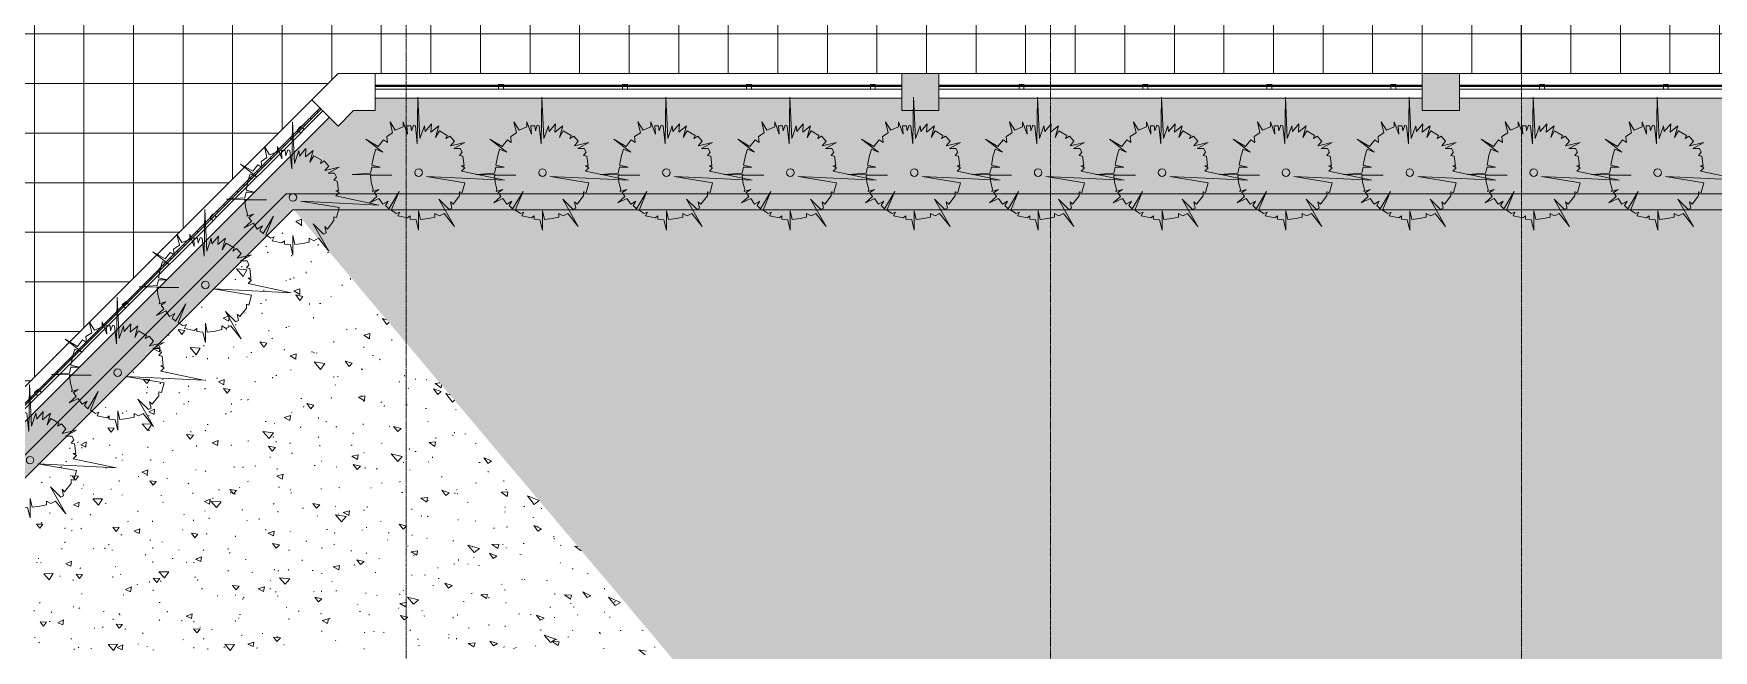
# Model space of a CAD drawing. Header units: millimetres. Extents: x 5357 to 259384, y -16348 to 109893.
# Drawn here: x 30646 to 44202, y 79761 to 84740 of the extents above; entities that cross this region are included whole.
import ezdxf

# ---------------------------------------------------------------- set-up
doc = ezdxf.new("R2010")
doc.units = ezdxf.units.MM
doc.linetypes.add('Double dash', pattern=[41.999998, 12, -6, 6, -6, 6, -6])
doc.linetypes.add('Grid Line', pattern=[22.225, 12.7, -3.175, 3.175, -3.175])
for name, color, linetype, lineweight in [('A-FLOR', 192, 'Continuous', 9), ('A-FLOR-HRAL', 11, 'Continuous', 9), ('A-FLOR-PATT', 8, 'Continuous', 9), ('A-WALL', 113, 'Continuous', 9), ('C-PROP-LINE', 91, 'Double dash', 18), ('G-IMPT', 8, 'Continuous', 9), ('L-PLNT-1', 7, 'Continuous', 9), ('S-COLS', 52, 'Continuous', 9), ('S-COLS-3', 53, 'Continuous', 9), ('S-COLS-5', 52, 'Continuous', 18), ('S-GRID-1', 1, 'Grid Line', 9)]:
    doc.layers.add(name, color=color, linetype=linetype, lineweight=lineweight)
pattern_1 = [(180, (609.6, 0), (-2e-15, -13), []), (270, (609.6, 0), (76, 5e-15), [])]

# ---------------------------------------------------------------- blocks, each defined once
blk = doc.blocks.new('FP_182-TKCS_MB CẢNH QUAN CÂY XANH')
at = {"layer": 'A-FLOR-PATT'}
for p, q in [((32809, 83241), (32762, 83223)), ((32809, 83241), (32809, 83193)), ((32656, 83132), (32650, 83127)), ((32809, 83193), (32762, 83223)), ((32810, 83191), (32802, 83192)), ((32526, 83024), (32520, 83019)), ((32540, 82974), (32532, 82974)), ((32942, 83039), (32942, 83030)), ((33016, 82997), (33015, 82996)), ((33026, 82972), (33018, 82972)), ((32367, 82833), (32283, 82842)), ((32336, 82780), (32283, 82842)), ((32329, 82859), (32324, 82854)), ((32367, 82833), (32336, 82780)), ((32728, 82952), (32728, 82944)), ((32888, 82901), (32882, 82896)), ((32279, 82755), (32271, 82754)), ((32687, 82748), (32681, 82743)), ((32717, 82762), (32717, 82753)), ((32751, 82769), (32743, 82769)), ((32845, 82816), (32846, 82807)), ((33137, 82712), (33136, 82704)), ((33203, 82765), (33204, 82756)), ((32004, 82581), (31998, 82577)), ((32485, 82561), (32477, 82561)), ((32504, 82672), (32503, 82664)), ((32521, 82594), (32522, 82586)), ((32795, 82680), (32747, 82663)), ((32793, 82635), (32747, 82663)), ((32819, 82617), (32762, 82631)), ((32795, 82586), (32762, 82631)), ((32795, 82680), (32793, 82635)), ((32819, 82617), (32795, 82586)), ((32872, 82561), (32873, 82552)), ((32963, 82562), (32954, 82562)), ((33051, 82619), (33045, 82615)), ((32007, 82531), (31999, 82531)), ((32223, 82463), (32176, 82443)), ((32220, 82419), (32176, 82443)), ((32223, 82463), (32220, 82419)), ((32353, 82487), (32347, 82483)), ((32490, 82487), (32489, 82479)), ((32904, 82452), (32904, 82444)), ((33423, 82472), (33417, 82468)), ((33495, 82429), (33462, 82439)), ((33497, 82392), (33462, 82439)), ((31741, 82306), (31733, 82305)), ((31866, 82344), (31812, 82351)), ((31843, 82311), (31812, 82351)), ((31866, 82344), (31843, 82311)), ((32199, 82365), (32200, 82357)), ((32206, 82349), (32199, 82349)), ((32221, 82383), (32215, 82378)), ((32278, 82395), (32277, 82387)), ((32544, 82347), (32545, 82339)), ((32690, 82367), (32682, 82367)), ((32709, 82379), (32703, 82375)), ((33175, 82352), (33167, 82353)), ((33245, 82361), (33246, 82353)), ((33360, 82319), (33310, 82307)), ((33357, 82276), (33310, 82307)), ((33360, 82319), (33357, 82276)), ((33512, 82409), (33497, 82392)), ((31665, 82214), (31619, 82192)), ((31662, 82171), (31619, 82192)), ((31665, 82214), (31662, 82171)), ((31990, 82200), (31909, 82205)), ((31958, 82148), (31909, 82205)), ((31990, 82200), (31958, 82148)), ((32022, 82223), (32016, 82218)), ((32261, 82215), (32260, 82208)), ((32407, 82166), (32399, 82166)), ((32528, 82240), (32472, 82251)), ((32504, 82209), (32472, 82251)), ((32528, 82240), (32504, 82209)), ((32573, 82281), (32568, 82277)), ((32670, 82193), (32669, 82185)), ((32765, 82154), (32716, 82139)), ((32765, 82154), (32761, 82112)), ((32897, 82170), (32889, 82170)), ((32908, 82169), (32909, 82161)), ((32933, 82164), (32927, 82160)), ((33072, 82254), (33066, 82250)), ((33312, 82211), (33312, 82203)), ((33538, 82270), (33537, 82262)), ((31880, 82130), (31881, 82122)), ((31935, 82134), (31927, 82133)), ((32050, 82120), (32049, 82112)), ((32218, 82125), (32219, 82117)), ((32370, 82131), (32364, 82127)), ((32761, 82112), (32716, 82139)), ((32724, 82026), (32718, 82022)), ((32996, 82076), (32910, 82091)), ((32962, 82029), (32910, 82091)), ((32996, 82076), (32962, 82029)), ((33217, 82080), (33159, 82096)), ((33192, 82052), (33159, 82096)), ((33217, 82080), (33192, 82052)), ((33294, 82037), (33293, 82030)), ((33300, 82031), (33294, 82027)), ((33388, 82141), (33380, 82142)), ((33442, 82111), (33436, 82108)), ((31451, 82009), (31450, 82002)), ((31583, 81947), (31530, 81952)), ((31560, 81915), (31530, 81952)), ((31583, 81947), (31560, 81915)), ((31564, 81890), (31564, 81882)), ((31673, 81916), (31665, 81915)), ((31692, 81952), (31686, 81947)), ((31896, 81896), (31896, 81888)), ((32031, 81945), (32030, 81937)), ((32130, 81960), (32122, 81960)), ((32185, 81948), (32138, 81929)), ((32182, 81906), (32138, 81929)), ((32185, 81948), (32182, 81906)), ((32435, 81934), (32434, 81927)), ((32574, 81966), (32574, 81958)), ((32608, 81981), (32600, 81981)), ((33070, 81972), (33069, 81965)), ((33086, 81905), (33080, 81901)), ((33105, 81972), (33097, 81972)), ((33602, 81928), (33594, 81929)), ((33639, 81984), (33640, 81976)), ((33728, 81954), (33728, 81947)), ((33820, 81949), (33814, 81946)), ((33924, 81921), (33887, 81916)), ((33935, 81882), (33887, 81916)), ((33937, 81905), (33936, 81882)), ((31562, 81843), (31556, 81839)), ((31821, 81846), (31820, 81838)), ((31863, 81751), (31855, 81750)), ((31899, 81772), (31893, 81767)), ((32032, 81875), (32026, 81871)), ((32233, 81868), (32178, 81876)), ((32209, 81837), (32178, 81876)), ((32233, 81868), (32209, 81837)), ((32243, 81753), (32243, 81746)), ((32326, 81786), (32318, 81785)), ((32379, 81786), (32373, 81782)), ((32810, 81795), (32802, 81795)), ((32908, 81740), (32851, 81753)), ((32883, 81712), (32851, 81753)), ((33049, 81803), (33048, 81795)), ((33320, 81816), (33269, 81805)), ((33316, 81776), (33269, 81805)), ((33290, 81820), (33291, 81812)), ((33313, 81772), (33305, 81773)), ((33320, 81816), (33316, 81776)), ((33456, 81767), (33449, 81763)), ((33658, 81750), (33658, 81742)), ((33675, 81878), (33669, 81875)), ((33934, 81850), (33873, 81872)), ((33907, 81826), (33873, 81872)), ((33934, 81850), (33907, 81826)), ((34007, 81823), (33972, 81834)), ((34027, 81765), (33972, 81834)), ((34042, 81781), (34027, 81765)), ((31228, 81726), (31227, 81718)), ((31249, 81645), (31250, 81637)), ((31365, 81678), (31360, 81673)), ((31399, 81693), (31392, 81692)), ((31622, 81708), (31575, 81687)), ((31618, 81666), (31575, 81687)), ((31576, 81660), (31577, 81653)), ((31622, 81708), (31618, 81667)), ((31698, 81613), (31693, 81609)), ((31800, 81674), (31799, 81667)), ((32198, 81675), (32197, 81668)), ((32242, 81689), (32236, 81685)), ((32718, 81657), (32669, 81642)), ((32714, 81617), (32669, 81642)), ((32718, 81657), (32714, 81617)), ((32732, 81684), (32726, 81681)), ((32826, 81732), (32825, 81724)), ((32908, 81740), (32883, 81712)), ((32944, 81641), (32945, 81634)), ((33477, 81737), (33476, 81730)), ((33817, 81713), (33808, 81715)), ((34057, 81707), (34050, 81704)), ((31297, 81556), (31245, 81559)), ((31273, 81523), (31245, 81559)), ((31297, 81556), (31273, 81523)), ((31600, 81587), (31521, 81589)), ((31567, 81537), (31521, 81589)), ((31600, 81587), (31567, 81537)), ((31585, 81536), (31577, 81535)), ((31591, 81573), (31590, 81566)), ((31935, 81498), (31881, 81504)), ((31910, 81467), (31881, 81504)), ((31935, 81498), (31910, 81467)), ((31915, 81532), (31916, 81524)), ((32037, 81539), (32031, 81534)), ((32054, 81585), (32046, 81584)), ((32581, 81517), (32497, 81527)), ((32546, 81471), (32497, 81527)), ((32523, 81610), (32515, 81610)), ((32581, 81517), (32546, 81471)), ((32581, 81488), (32580, 81481)), ((32592, 81594), (32586, 81590)), ((32802, 81565), (32801, 81558)), ((32949, 81485), (32943, 81481)), ((33012, 81607), (33004, 81608)), ((33092, 81568), (33086, 81564)), ((33225, 81517), (33224, 81509)), ((33305, 81591), (33305, 81583)), ((33522, 81570), (33514, 81571)), ((33611, 81552), (33551, 81570)), ((33584, 81527), (33551, 81570)), ((33611, 81552), (33584, 81527)), ((33833, 81610), (33826, 81607)), ((33892, 81480), (33891, 81473)), ((34032, 81496), (34024, 81498)), ((34042, 81524), (34043, 81516)), ((34129, 81513), (34128, 81506)), ((30937, 81397), (30938, 81389)), ((31003, 81444), (31002, 81436)), ((31071, 81444), (31026, 81421)), ((31067, 81403), (31026, 81421)), ((31039, 81399), (31033, 81395)), ((31071, 81444), (31067, 81403)), ((31132, 81469), (31125, 81468)), ((31259, 81420), (31260, 81412)), ((31366, 81344), (31360, 81340)), ((31568, 81404), (31567, 81397)), ((31771, 81377), (31764, 81376)), ((31961, 81415), (31960, 81407)), ((32134, 81455), (32086, 81437)), ((32129, 81415), (32086, 81437)), ((32134, 81455), (32129, 81415)), ((32246, 81418), (32238, 81417)), ((32382, 81453), (32376, 81449)), ((32597, 81399), (32541, 81409)), ((32571, 81370), (32541, 81409)), ((32597, 81399), (32571, 81370)), ((32602, 81450), (32603, 81442)), ((32720, 81433), (32712, 81433)), ((32734, 81355), (32728, 81351)), ((32955, 81417), (32956, 81410)), ((33216, 81418), (33207, 81419)), ((33265, 81341), (33213, 81330)), ((33265, 81341), (33259, 81303)), ((33314, 81360), (33307, 81357)), ((33460, 81435), (33454, 81432)), ((33621, 81326), (33532, 81348)), ((33584, 81286), (33532, 81348)), ((33680, 81390), (33680, 81382)), ((33732, 81367), (33723, 81368)), ((33890, 81446), (33837, 81440)), ((33885, 81408), (33837, 81440)), ((33890, 81446), (33885, 81408)), ((34217, 81434), (34210, 81431)), ((30873, 81244), (30866, 81242)), ((30910, 81288), (30905, 81283)), ((31235, 81236), (31229, 81232)), ((31314, 81317), (31307, 81316)), ((31361, 81300), (31360, 81293)), ((31567, 81220), (31520, 81199)), ((31567, 81220), (31562, 81180)), ((31591, 81302), (31592, 81295)), ((31698, 81282), (31692, 81277)), ((31958, 81218), (31951, 81217)), ((32036, 81210), (32030, 81206)), ((32265, 81246), (32265, 81239)), ((32336, 81242), (32335, 81235)), ((32438, 81250), (32430, 81249)), ((32555, 81325), (32554, 81318)), ((32611, 81229), (32611, 81222)), ((32918, 81254), (32910, 81254)), ((32972, 81292), (32970, 81285)), ((33093, 81243), (33087, 81240)), ((33259, 81303), (33213, 81330)), ((33284, 81248), (33226, 81263)), ((33257, 81222), (33226, 81263)), ((33284, 81248), (33257, 81222)), ((33321, 81238), (33321, 81230)), ((33420, 81227), (33411, 81228)), ((33621, 81326), (33584, 81286)), ((33631, 81282), (33630, 81275)), ((33686, 81219), (33679, 81216)), ((33836, 81284), (33829, 81281)), ((33866, 81323), (33865, 81316)), ((34249, 81278), (34240, 81279)), ((34341, 81291), (34279, 81316)), ((34313, 81270), (34279, 81316)), ((34341, 81291), (34313, 81270)), ((34315, 81207), (34314, 81200)), ((30716, 81119), (30710, 81115)), ((30777, 81163), (30776, 81156)), ((30945, 81175), (30945, 81167)), ((31008, 81167), (30957, 81170)), ((30984, 81135), (30957, 81170)), ((31008, 81167), (30984, 81135)), ((31038, 81072), (31032, 81067)), ((31052, 81097), (31045, 81096)), ((31336, 81133), (31335, 81126)), ((31496, 81165), (31489, 81164)), ((31562, 81180), (31520, 81199)), ((31565, 81178), (31559, 81173)), ((31636, 81126), (31583, 81131)), ((31611, 81095), (31583, 81131)), ((31636, 81126), (31611, 81095)), ((31724, 81152), (31723, 81145)), ((31899, 81111), (31893, 81107)), ((32309, 81080), (32308, 81073)), ((32379, 81128), (32373, 81124)), ((32659, 81183), (32609, 81167)), ((32653, 81144), (32609, 81167)), ((32631, 81080), (32623, 81080)), ((32659, 81183), (32653, 81144)), ((32967, 81069), (32967, 81062)), ((33116, 81074), (33108, 81075)), ((33369, 81077), (33368, 81070)), ((33460, 81115), (33453, 81112)), ((33603, 81127), (33601, 81120)), ((33943, 81162), (33934, 81163)), ((34219, 81114), (34212, 81112)), ((34442, 81134), (34442, 81126)), ((31014, 80959), (30968, 80937)), ((31009, 80919), (30968, 80937)), ((31014, 80959), (31009, 80919)), ((31202, 80985), (31125, 80984)), ((31169, 80935), (31125, 80984)), ((31130, 81026), (31129, 81019)), ((31202, 80985), (31169, 80935)), ((31231, 80949), (31224, 80948)), ((31271, 81066), (31271, 81059)), ((31364, 81018), (31358, 81014)), ((31679, 81012), (31672, 81011)), ((31695, 80958), (31689, 80954)), ((31932, 81032), (31932, 81024)), ((32072, 80981), (32024, 80962)), ((32066, 80941), (32024, 80962)), ((32072, 80981), (32066, 80942)), ((32159, 80961), (32077, 80966)), ((32123, 80914), (32077, 80966)), ((32092, 80992), (32091, 80985)), ((32159, 80961), (32123, 80914)), ((32146, 81058), (32138, 81057)), ((32284, 81053), (32229, 81061)), ((32258, 81024), (32229, 81061)), ((32240, 81035), (32234, 81030)), ((32284, 81053), (32258, 81024)), ((32271, 81028), (32271, 81021)), ((32587, 80947), (32580, 80943)), ((32719, 81061), (32717, 81054)), ((32729, 81034), (32723, 81031)), ((32957, 80936), (32900, 80948)), ((32929, 80909), (32900, 80948)), ((32957, 80936), (32929, 80909)), ((33625, 81035), (33616, 81036)), ((33825, 80996), (33771, 80989)), ((33819, 80959), (33771, 80989)), ((33825, 80996), (33819, 80959)), ((33833, 80971), (33827, 80968)), ((34000, 81033), (33940, 81054)), ((33972, 81011), (33940, 81054)), ((34000, 81033), (33972, 81011)), ((34045, 81032), (34044, 81026)), ((34065, 81060), (34058, 81057)), ((34067, 81029), (34068, 81022)), ((34154, 80955), (34145, 80957)), ((34473, 81041), (34419, 81040)), ((34468, 81005), (34419, 81040)), ((34466, 81057), (34457, 81059)), ((34473, 81041), (34468, 81005)), ((34725, 80971), (34631, 81008)), ((34685, 80940), (34631, 81008)), ((34725, 80971), (34685, 80940)), ((30780, 80871), (30772, 80870)), ((30954, 80824), (30955, 80817)), ((31104, 80861), (31103, 80854)), ((31411, 80801), (31403, 80800)), ((31488, 80887), (31486, 80880)), ((31604, 80807), (31604, 80800)), ((31863, 80858), (31855, 80857)), ((31936, 80815), (31936, 80808)), ((32030, 80889), (32024, 80885)), ((32063, 80831), (32062, 80824)), ((32334, 80896), (32326, 80896)), ((32372, 80811), (32366, 80807)), ((32467, 80825), (32465, 80819)), ((32618, 80885), (32619, 80878)), ((32824, 80910), (32816, 80910)), ((32940, 80847), (32934, 80844)), ((33086, 80927), (33080, 80924)), ((33169, 80841), (33082, 80855)), ((33131, 80800), (33082, 80855)), ((33108, 80864), (33106, 80858)), ((33169, 80841), (33131, 80800)), ((33195, 80887), (33144, 80875)), ((33189, 80850), (33144, 80875)), ((33195, 80887), (33189, 80850)), ((33316, 80893), (33307, 80893)), ((33339, 80923), (33337, 80916)), ((33451, 80805), (33444, 80802)), ((33697, 80903), (33697, 80896)), ((33775, 80849), (33773, 80842)), ((33830, 80841), (33822, 80842)), ((34073, 80819), (34073, 80812)), ((34215, 80808), (34208, 80805)), ((34452, 80880), (34445, 80878)), ((34451, 80921), (34452, 80914)), ((34609, 80923), (34602, 80922)), ((34684, 80834), (34675, 80837)), ((34746, 80910), (34744, 80903)), ((30719, 80780), (30668, 80781)), ((30695, 80747), (30668, 80781)), ((30719, 80780), (30695, 80747)), ((30711, 80794), (30706, 80789)), ((30900, 80752), (30899, 80744)), ((30956, 80728), (30949, 80726)), ((31032, 80747), (31027, 80742)), ((31337, 80753), (31285, 80756)), ((31313, 80721), (31285, 80756)), ((31337, 80753), (31313, 80721)), ((31357, 80696), (31351, 80691)), ((31503, 80744), (31457, 80723)), ((31498, 80705), (31457, 80723)), ((31503, 80744), (31498, 80705)), ((31849, 80738), (31848, 80731)), ((31972, 80701), (31919, 80707)), ((31947, 80671), (31919, 80707)), ((31972, 80701), (31947, 80671)), ((32047, 80703), (32039, 80703)), ((32276, 80686), (32276, 80679)), ((32523, 80734), (32515, 80734)), ((32587, 80724), (32538, 80708)), ((32581, 80686), (32538, 80708)), ((32587, 80724), (32581, 80686)), ((32720, 80722), (32714, 80718)), ((33018, 80738), (33010, 80738)), ((33076, 80712), (33074, 80705)), ((33301, 80734), (33294, 80731)), ((33332, 80757), (33332, 80750)), ((33516, 80710), (33507, 80711)), ((33656, 80763), (33597, 80780)), ((33628, 80740), (33597, 80780)), ((33656, 80763), (33628, 80740)), ((33700, 80695), (33700, 80688)), ((33823, 80667), (33816, 80665)), ((34366, 80747), (34358, 80748)), ((34467, 80761), (34466, 80754)), ((34745, 80742), (34682, 80770)), ((34715, 80724), (34682, 80770)), ((34715, 80767), (34714, 80761)), ((34745, 80742), (34715, 80724)), ((34846, 80680), (34839, 80678)), ((34847, 80667), (34847, 80660)), ((30874, 80586), (30873, 80579)), ((30902, 80638), (30896, 80633)), ((31133, 80583), (31126, 80582)), ((31225, 80590), (31219, 80585)), ((31253, 80619), (31252, 80612)), ((31281, 80574), (31281, 80567)), ((31551, 80536), (31545, 80531)), ((31591, 80652), (31583, 80651)), ((31607, 80591), (31607, 80584)), ((31686, 80638), (31680, 80634)), ((31820, 80577), (31819, 80570)), ((32020, 80573), (32014, 80569)), ((32217, 80583), (32215, 80576)), ((32231, 80548), (32223, 80548)), ((32630, 80614), (32574, 80623)), ((32602, 80586), (32574, 80623)), ((32630, 80614), (32603, 80586)), ((32712, 80571), (32704, 80571)), ((32847, 80645), (32846, 80638)), ((32972, 80592), (32972, 80585)), ((33076, 80620), (33069, 80616)), ((33213, 80565), (33205, 80565)), ((33332, 80550), (33332, 80544)), ((33504, 80656), (33503, 80650)), ((33669, 80605), (33662, 80602)), ((33745, 80565), (33692, 80557)), ((33738, 80530), (33692, 80557)), ((33717, 80526), (33708, 80527)), ((33745, 80565), (33738, 80530)), ((34037, 80645), (34028, 80647)), ((34243, 80584), (34151, 80612)), ((34202, 80551), (34151, 80612)), ((34188, 80601), (34186, 80595)), ((34243, 80584), (34202, 80551)), ((34385, 80523), (34324, 80546)), ((34355, 80504), (34324, 80546)), ((34399, 80618), (34343, 80617)), ((34392, 80584), (34343, 80617)), ((34399, 80618), (34392, 80584)), ((34434, 80619), (34433, 80613)), ((34459, 80593), (34459, 80587)), ((34580, 80536), (34570, 80538)), ((34604, 80625), (34597, 80623)), ((34903, 80609), (34894, 80612)), ((35038, 80600), (35015, 80602)), ((35065, 80564), (35015, 80602)), ((35066, 80568), (35065, 80564)), ((30672, 80475), (30671, 80468)), ((30689, 80503), (30682, 80502)), ((30706, 80471), (30701, 80467)), ((30951, 80482), (30905, 80459)), ((30945, 80442), (30905, 80459)), ((30951, 80482), (30946, 80442)), ((31026, 80427), (31020, 80422)), ((31310, 80439), (31303, 80437)), ((31609, 80479), (31608, 80471)), ((31736, 80395), (31657, 80396)), ((31701, 80347), (31657, 80396)), ((31736, 80395), (31701, 80347)), ((31771, 80503), (31764, 80502)), ((31882, 80475), (31877, 80470)), ((31940, 80474), (31940, 80467)), ((32001, 80517), (31953, 80498)), ((31995, 80478), (31953, 80498)), ((32001, 80517), (31995, 80478)), ((32219, 80406), (32213, 80402)), ((32360, 80499), (32354, 80495)), ((32416, 80392), (32408, 80391)), ((32590, 80416), (32588, 80410)), ((32620, 80409), (32620, 80402)), ((32706, 80414), (32699, 80410)), ((32814, 80492), (32813, 80485)), ((32902, 80407), (32894, 80407)), ((33115, 80447), (33063, 80435)), ((33108, 80411), (33063, 80435)), ((33115, 80447), (33108, 80411)), ((33236, 80454), (33234, 80448)), ((33313, 80479), (33255, 80493)), ((33284, 80455), (33255, 80493)), ((33313, 80479), (33284, 80455)), ((33409, 80391), (33401, 80391)), ((33438, 80504), (33431, 80501)), ((33908, 80430), (33907, 80424)), ((34045, 80459), (34038, 80457)), ((34076, 80495), (34076, 80488)), ((34152, 80460), (34151, 80454)), ((34202, 80511), (34195, 80509)), ((34244, 80448), (34235, 80450)), ((34385, 80523), (34355, 80504)), ((34897, 80471), (34896, 80465)), ((35001, 80420), (34993, 80419)), ((30804, 80383), (30728, 80380)), ((30771, 80332), (30728, 80380)), ((30804, 80383), (30771, 80332)), ((30864, 80361), (30857, 80360)), ((30964, 80333), (30964, 80326)), ((31041, 80374), (30990, 80376)), ((31017, 80343), (30990, 80376)), ((31041, 80374), (31017, 80343)), ((31021, 80348), (31019, 80341)), ((31284, 80358), (31284, 80351)), ((31349, 80377), (31344, 80373)), ((31435, 80274), (31388, 80253)), ((31435, 80274), (31429, 80235)), ((31488, 80293), (31480, 80292)), ((31580, 80317), (31578, 80310)), ((31664, 80341), (31612, 80345)), ((31639, 80310), (31612, 80345)), ((31664, 80341), (31639, 80310)), ((31676, 80323), (31671, 80318)), ((31952, 80353), (31944, 80352)), ((31970, 80334), (31968, 80327)), ((32008, 80261), (32002, 80257)), ((32306, 80280), (32252, 80286)), ((32280, 80251), (32252, 80286)), ((32306, 80280), (32280, 80251)), ((32508, 80275), (32458, 80258)), ((32501, 80237), (32458, 80258)), ((32508, 80275), (32501, 80237)), ((32561, 80327), (32555, 80324)), ((32556, 80263), (32555, 80256)), ((32676, 80295), (32630, 80346)), ((32714, 80338), (32631, 80346)), ((32714, 80338), (32677, 80295)), ((32971, 80386), (32971, 80379)), ((33058, 80318), (33052, 80314)), ((33699, 80372), (33698, 80366)), ((33808, 80372), (33801, 80370)), ((33871, 80289), (33870, 80283)), ((33918, 80341), (33910, 80342)), ((34025, 80286), (33964, 80305)), ((33994, 80265), (33964, 80305)), ((34025, 80286), (33994, 80265)), ((34428, 80295), (34421, 80293)), ((34590, 80336), (34583, 80334)), ((34609, 80337), (34607, 80331)), ((34793, 80324), (34784, 80326)), ((35122, 80383), (35113, 80386)), ((35252, 80263), (35252, 80257)), ((30699, 80149), (30694, 80144)), ((31039, 80219), (31032, 80218)), ((31372, 80214), (31370, 80207)), ((31429, 80235), (31388, 80253)), ((31610, 80251), (31610, 80243)), ((31666, 80148), (31658, 80147)), ((32133, 80203), (32126, 80202)), ((32276, 80211), (32276, 80204)), ((32335, 80180), (32334, 80173)), ((32346, 80191), (32339, 80187)), ((32602, 80235), (32594, 80234)), ((32618, 80203), (32618, 80196)), ((32910, 80238), (32904, 80234)), ((32972, 80179), (32916, 80190)), ((32944, 80154), (32916, 80190)), ((32972, 80179), (32944, 80154)), ((32969, 80242), (32968, 80235)), ((33093, 80241), (33084, 80241)), ((33266, 80136), (33260, 80133)), ((33328, 80227), (33328, 80221)), ((33418, 80208), (33412, 80205)), ((33605, 80215), (33597, 80216)), ((33655, 80147), (33601, 80139)), ((33647, 80113), (33601, 80139)), ((33630, 80248), (33629, 80241)), ((33655, 80147), (33647, 80113)), ((33753, 80171), (33664, 80190)), ((33712, 80135), (33664, 80190)), ((33753, 80171), (33712, 80135)), ((34121, 80154), (34112, 80155)), ((34185, 80224), (34178, 80222)), ((34309, 80214), (34254, 80211)), ((34301, 80181), (34254, 80211)), ((34309, 80214), (34301, 80181)), ((34320, 80190), (34319, 80184)), ((34452, 80249), (34443, 80251)), ((34457, 80149), (34457, 80143)), ((34852, 80220), (34852, 80214)), ((34987, 80206), (34930, 80210)), ((34979, 80174), (34930, 80210)), ((34985, 80140), (34978, 80139)), ((34987, 80206), (34979, 80174)), ((35144, 80203), (35079, 80233)), ((35112, 80189), (35079, 80233)), ((35144, 80203), (35112, 80189)), ((35383, 80148), (35286, 80192)), ((35340, 80125), (35286, 80192)), ((35343, 80154), (35333, 80157)), ((35335, 80157), (35333, 80152)), ((35383, 80148), (35340, 80125)), ((30651, 80086), (30651, 80079)), ((30750, 79990), (30699, 79991)), ((30726, 79957), (30699, 79991)), ((30750, 79990), (30726, 79957)), ((30779, 79996), (30772, 79995)), ((30791, 80073), (30790, 80065)), ((30886, 80007), (30841, 79984)), ((30886, 80007), (30881, 79967)), ((30888, 79996), (30882, 79991)), ((30967, 80117), (30967, 80110)), ((31018, 80106), (31012, 80101)), ((31215, 80077), (31207, 80076)), ((31288, 80016), (31288, 80009)), ((31339, 80060), (31333, 80055)), ((31343, 80052), (31342, 80045)), ((31664, 80008), (31658, 80003)), ((31727, 80078), (31725, 80071)), ((31844, 80002), (31836, 80001)), ((31925, 80058), (31878, 80038)), ((31919, 80020), (31878, 80038)), ((31925, 80058), (31919, 80020)), ((31939, 79997), (31939, 79990)), ((32274, 80003), (32274, 79996)), ((32302, 80025), (32301, 80018)), ((32315, 80051), (32307, 80051)), ((32689, 80111), (32683, 80108)), ((32707, 80019), (32705, 80012)), ((32788, 80077), (32780, 80077)), ((32966, 80062), (32965, 80055)), ((33026, 80016), (32974, 80002)), ((33018, 79980), (32974, 80002)), ((33026, 80016), (33018, 79980)), ((33039, 80021), (33032, 80017)), ((33284, 80075), (33275, 80075)), ((33355, 80053), (33353, 80046)), ((33592, 80105), (33591, 80099)), ((33665, 80029), (33606, 80044)), ((33636, 80007), (33606, 80044)), ((33629, 80021), (33623, 80018)), ((33665, 80029), (33636, 80007)), ((33785, 80084), (33779, 80081)), ((33802, 80039), (33794, 80040)), ((34033, 80029), (34031, 80023)), ((34068, 80051), (34068, 80044)), ((34570, 80057), (34563, 80055)), ((34661, 80049), (34652, 80051)), ((34766, 80022), (34703, 80047)), ((34735, 80006), (34703, 80047)), ((34766, 80022), (34735, 80006)), ((34819, 80111), (34812, 80110)), ((34850, 80031), (34849, 80024)), ((35008, 80110), (34999, 80112)), ((35038, 80051), (35036, 80045)), ((35253, 80073), (35253, 80067)), ((35297, 80032), (35296, 80027)), ((30656, 79869), (30656, 79862)), ((30881, 79967), (30841, 79984)), ((30953, 79856), (30946, 79855)), ((31138, 79944), (31137, 79937)), ((31207, 79952), (31202, 79947)), ((31362, 79971), (31311, 79973)), ((31337, 79940), (31311, 79973)), ((31362, 79971), (31337, 79940)), ((31390, 79935), (31383, 79934)), ((31530, 79904), (31524, 79899)), ((31856, 79850), (31850, 79846)), ((31989, 79932), (31936, 79936)), ((31963, 79902), (31936, 79936)), ((31989, 79932), (31963, 79902)), ((31993, 79950), (31987, 79946)), ((32022, 79855), (32015, 79854)), ((32085, 79934), (32084, 79927)), ((32328, 79885), (32322, 79881)), ((32497, 79899), (32490, 79899)), ((32638, 79862), (32583, 79869)), ((32610, 79834), (32583, 79869)), ((32638, 79862), (32610, 79834)), ((32612, 79876), (32612, 79869)), ((32975, 79918), (32966, 79918)), ((33317, 79909), (33315, 79902)), ((33396, 79918), (33389, 79914)), ((33476, 79907), (33467, 79908)), ((33687, 79927), (33686, 79920)), ((33749, 79854), (33747, 79848)), ((34000, 79861), (33991, 79862)), ((34000, 79890), (33993, 79887)), ((34060, 79859), (34060, 79853)), ((34160, 79943), (34153, 79941)), ((34324, 79965), (34315, 79967)), ((34452, 79959), (34451, 79953)), ((34740, 79929), (34738, 79923)), ((34860, 79851), (34765, 79884)), ((34817, 79824), (34765, 79884)), ((34860, 79851), (34817, 79824)), ((34870, 79847), (34861, 79849)), ((34964, 79870), (34956, 79869)), ((34997, 79925), (34996, 79919)), ((35219, 79906), (35211, 79905)), ((35223, 79894), (35214, 79897)), ((35388, 79922), (35380, 79922)), ((35564, 79923), (35554, 79926)), ((30694, 79828), (30689, 79823)), ((30973, 79773), (30973, 79765)), ((31011, 79787), (31005, 79782)), ((31111, 79780), (31110, 79773)), ((31324, 79812), (31247, 79810)), ((31290, 79762), (31247, 79810)), ((31324, 79812), (31290, 79762)), ((31365, 79806), (31319, 79784)), ((31360, 79767), (31319, 79784)), ((31365, 79806), (31360, 79767)), ((31489, 79815), (31487, 79808)), ((31566, 79792), (31559, 79791)), ((31612, 79770), (31612, 79763)), ((31938, 79787), (31938, 79780)), ((32053, 79777), (32052, 79770)), ((32188, 79790), (32182, 79785)), ((32268, 79808), (32188, 79811)), ((32232, 79762), (32188, 79811)), ((32268, 79808), (32232, 79762)), ((32424, 79829), (32375, 79812)), ((32417, 79792), (32375, 79812)), ((32424, 79829), (32417, 79792)), ((32450, 79785), (32448, 79778)), ((32668, 79810), (32662, 79806)), ((33084, 79845), (33082, 79839)), ((33314, 79778), (33314, 79772)), ((33760, 79801), (33753, 79798)), ((34208, 79822), (34152, 79818)), ((34199, 79790), (34152, 79818)), ((34208, 79822), (34199, 79790)), ((34389, 79816), (34327, 79837)), ((34357, 79798), (34327, 79837)), ((34389, 79816), (34357, 79798)), ((34443, 79792), (34441, 79786)), ((34527, 79775), (34518, 79777)), ((34543, 79785), (34536, 79783)), ((34698, 79802), (34696, 79796)), ((34887, 79832), (34830, 79834)), ((34878, 79801), (34830, 79834)), ((34887, 79832), (34878, 79801)), ((35247, 79779), (35247, 79773)), ((35590, 79756), (35530, 79766)), ((35581, 79727), (35530, 79766)), ((35660, 79791), (35660, 79785))]:
    blk.add_line(p, q, dxfattribs=at)
blk = doc.blocks.new('M_Concrete-Rectangular-Column2 - 300x300-2025389-TKCS_MB CẢNH QUAN CÂY XANH')
at = {"layer": 'S-COLS-3'}
blk.add_hatch(color=256, dxfattribs=at).paths.add_polyline_path([(150, -150), (150, 150), (-150, 150), (-150, -150)])
at = {"layer": 'S-COLS-5'}
for p, q in [((150, 150), (-150, 150)), ((-150, 150), (-150, -150)), ((150, -150), (150, 150)), ((-150, -150), (150, -150))]:
    blk.add_line(p, q, dxfattribs=at)
blk = doc.blocks.new('NBS_CLDPhysicalSecuritySystems_MtlMeshPnlFncngSym_CLDModsecSecurusS3_InfillPanel - NBS_CLDPhysicalSecuritySystems_MtlMeshPnlFncngSym_CLDModsecSecurusS2_InfillPanel-2369332-TKCS_MB CẢNH QUAN CÂY XANH')
at = {"layer": 'A-FLOR-HRAL'}
h = blk.add_hatch(dxfattribs=at)
h.set_pattern_fill('FP_38', color=256, style=0, pattern_type=2)
h.set_pattern_definition(pattern_1)
h.paths.add_polyline_path([(36, 6), (0, 6), (0, -6), (3900, -6), (3900, 6), (2457, 6)])
for p, q in [((218, 27), (0, 27)), ((0, 6), (3900, 6)), ((214, 6), (214, 23)), ((254, 6), (214, 6)), ((218, 27), (250, 27)), ((1218, 27), (250, 27)), ((254, 23), (254, 6)), ((1214, 6), (1214, 23)), ((1254, 6), (1214, 6)), ((1218, 27), (1250, 27)), ((2218, 27), (1250, 27)), ((1254, 23), (1254, 6)), ((2214, 6), (2214, 23)), ((2254, 6), (2214, 6)), ((2218, 27), (2250, 27)), ((3218, 27), (2250, 27)), ((2254, 23), (2254, 6)), ((3214, 6), (3214, 23)), ((3254, 6), (3214, 6)), ((3218, 27), (3250, 27)), ((3900, 27), (3250, 27)), ((3254, 23), (3254, 6)), ((3900, -6), (0, -6)), ((214, -11), (214, -6)), ((214, -6), (254, -6)), ((254, -11), (214, -11)), ((254, -6), (254, -11)), ((1214, -11), (1214, -6)), ((1214, -6), (1254, -6)), ((1254, -11), (1214, -11)), ((1254, -6), (1254, -11)), ((2214, -11), (2214, -6)), ((2214, -6), (2254, -6)), ((2254, -11), (2214, -11)), ((2254, -6), (2254, -11)), ((3214, -11), (3214, -6)), ((3214, -6), (3254, -6)), ((3254, -11), (3214, -11)), ((3254, -6), (3254, -11))]:
    blk.add_line(p, q, dxfattribs=at)
for centre, start, end in [((218, 23), 90, 180), ((250, 23), 0, 90), ((1218, 23), 90, 180), ((1250, 23), 0, 90), ((2218, 23), 90, 180), ((2250, 23), 0, 90), ((3218, 23), 90, 180), ((3250, 23), 0, 90)]:
    blk.add_arc(centre, 4, start, end, dxfattribs=at)
blk = doc.blocks.new('NBS_CLDPhysicalSecuritySystems_MtlMeshPnlFncngSym_CLDModsecSecurusS3_InfillPanel - NBS_CLDPhysicalSecuritySystems_MtlMeshPnlFncngSym_CLDModsecSecurusS2_InfillPanel-2369340-TKCS_MB CẢNH QUAN CÂY XANH')
at = {"layer": 'A-FLOR-HRAL'}
h = blk.add_hatch(dxfattribs=at)
h.set_pattern_fill('FP_38', color=256, style=0, pattern_type=2)
h.set_pattern_definition(pattern_1)
h.paths.add_polyline_path([(0, 6), (0, -6), (4249, -6), (4249, 6), (824, 6)])
for p, q in [((218, 27), (0, 27)), ((0, 6), (4249, 6)), ((214, 6), (214, 23)), ((254, 6), (214, 6)), ((218, 27), (250, 27)), ((1218, 27), (250, 27)), ((254, 23), (254, 6)), ((1214, 6), (1214, 23)), ((1254, 6), (1214, 6)), ((1218, 27), (1250, 27)), ((2218, 27), (1250, 27)), ((1254, 23), (1254, 6)), ((2214, 6), (2214, 23)), ((2254, 6), (2214, 6)), ((2218, 27), (2250, 27)), ((3218, 27), (2250, 27)), ((2254, 23), (2254, 6)), ((3214, 6), (3214, 23)), ((3254, 6), (3214, 6)), ((3218, 27), (3250, 27)), ((4249, 27), (3250, 27)), ((3254, 23), (3254, 6)), ((4249, -6), (0, -6)), ((214, -11), (214, -6)), ((214, -6), (254, -6)), ((254, -11), (214, -11)), ((254, -6), (254, -11)), ((1214, -11), (1214, -6)), ((1214, -6), (1254, -6)), ((1254, -11), (1214, -11)), ((1254, -6), (1254, -11)), ((2214, -11), (2214, -6)), ((2214, -6), (2254, -6)), ((2254, -11), (2214, -11)), ((2254, -6), (2254, -11)), ((3214, -11), (3214, -6)), ((3214, -6), (3254, -6)), ((3254, -11), (3214, -11)), ((3254, -6), (3254, -11))]:
    blk.add_line(p, q, dxfattribs=at)
for centre, start, end in [((218, 23), 90, 180), ((250, 23), 0, 90), ((1218, 23), 90, 180), ((1250, 23), 0, 90), ((2218, 23), 90, 180), ((2250, 23), 0, 90), ((3218, 23), 90, 180), ((3250, 23), 0, 90)]:
    blk.add_arc(centre, 4, start, end, dxfattribs=at)
blk = doc.blocks.new('NBS_CLDPhysicalSecuritySystems_MtlMeshPnlFncngSym_CLDModsecSecurusS3_InfillPanel - NBS_CLDPhysicalSecuritySystems_MtlMeshPnlFncngSym_CLDModsecSecurusS2_InfillPanel-2369348-TKCS_MB CẢNH QUAN CÂY XANH')
at = {"layer": 'A-FLOR-HRAL'}
h = blk.add_hatch(dxfattribs=at)
h.set_pattern_fill('FP_38', color=256, style=0, pattern_type=2)
h.set_pattern_definition(pattern_1)
h.paths.add_polyline_path([(4517, 6), (0, 6), (0, -6), (4517, -6)])
for p, q in [((218, 27), (0, 27)), ((0, 6), (4517, 6)), ((214, 6), (214, 23)), ((254, 6), (214, 6)), ((218, 27), (250, 27)), ((1218, 27), (250, 27)), ((254, 23), (254, 6)), ((1214, 6), (1214, 23)), ((1254, 6), (1214, 6)), ((1218, 27), (1250, 27)), ((2218, 27), (1250, 27)), ((1254, 23), (1254, 6)), ((2214, 6), (2214, 23)), ((2254, 6), (2214, 6)), ((2218, 27), (2250, 27)), ((3218, 27), (2250, 27)), ((2254, 23), (2254, 6)), ((3214, 6), (3214, 23)), ((3254, 6), (3214, 6)), ((3218, 27), (3250, 27)), ((4218, 27), (3250, 27)), ((3254, 23), (3254, 6)), ((4214, 6), (4214, 23)), ((4254, 6), (4214, 6)), ((4218, 27), (4250, 27)), ((4517, 27), (4250, 27)), ((4254, 23), (4254, 6)), ((4517, -6), (0, -6)), ((214, -11), (214, -6)), ((214, -6), (254, -6)), ((254, -11), (214, -11)), ((254, -6), (254, -11)), ((1214, -11), (1214, -6)), ((1214, -6), (1254, -6)), ((1254, -11), (1214, -11)), ((1254, -6), (1254, -11)), ((2214, -11), (2214, -6)), ((2214, -6), (2254, -6)), ((2254, -11), (2214, -11)), ((2254, -6), (2254, -11)), ((3214, -11), (3214, -6)), ((3214, -6), (3254, -6)), ((3254, -11), (3214, -11)), ((3254, -6), (3254, -11)), ((4214, -11), (4214, -6)), ((4214, -6), (4254, -6)), ((4254, -11), (4214, -11)), ((4254, -6), (4254, -11))]:
    blk.add_line(p, q, dxfattribs=at)
for centre, start, end in [((218, 23), 90, 180), ((250, 23), 0, 90), ((1218, 23), 90, 180), ((1250, 23), 0, 90), ((2218, 23), 90, 180), ((2250, 23), 0, 90), ((3218, 23), 90, 180), ((3250, 23), 0, 90), ((4218, 23), 90, 180), ((4250, 23), 0, 90)]:
    blk.add_arc(centre, 4, start, end, dxfattribs=at)
blk = doc.blocks.new('CAY MAI VAN PHUC - CAY DUC SOC_dwg-2256080-TKCS_MB CẢNH QUAN CÂY XANH')
at = {"layer": 'G-IMPT', "flags": 128}
blk.add_lwpolyline([(33, 479), (13, 293), (6, 772), (-14, 347), (-60, 479), (-67, 420), (-133, 499), (-127, 413), (-207, 479), (-173, 360), (-213, 426), (-293, 380), (-280, 347), (-320, 373), (-366, 320), (-326, 274), (-473, 307), (-360, 247), (-426, 247), (-446, 207), (-419, 174), (-453, 167), (-466, 68), (-439, 68), (-473, 48), (-439, 14), (-878, -79), (-80, -39), (-473, -105), (-446, -205), (-419, -198), (-419, -238), (-353, -324), (-326, -298), (-340, -364), (-313, -378), (-207, -271), (-366, -550), (-260, -418), (-213, -444), (-167, -418), (-167, -457), (-100, -471), (-20, -481), (0, -391), (0, -590), (26, -484), (86, -477), (86, -444), (113, -464), (212, -444), (192, -404), (226, -418), (279, -384), (199, -192), (305, -371), (339, -338), (312, -291), (365, -324), (405, -265), (498, -311), (425, -245), (452, -205), (405, -172), (472, -192), (465, -172), (485, -99), (492, -25), (272, -25), (678, -19), (492, -6), (478, 54), (392, 54), (478, 74), (458, 174), (438, 240), (365, 207), (538, 340), (412, 267), (359, 333), (319, 307), (325, 367), (266, 406), (292, 519), (239, 433), (159, 466), (159, 519), (113, 393), (119, 479), (79, 479), (73, 426), (53, 486)], close=True, dxfattribs=at)
at = {"layer": 'G-IMPT'}
blk.add_circle((0, 0), 38.6, dxfattribs=at)
blk = doc.blocks.new('CAY MAI VAN PHUC - CAY BONG TRANG-2256527-TKCS_MB CẢNH QUAN CÂY XANH')
at = {"extrusion": (0, 0, -1), "xscale": 0.7894736842105263, "yscale": 0.7894736842105263, "zscale": -0.7894736842105263, "rotation": 180}
blk.add_blockref('CAY MAI VAN PHUC - CAY DUC SOC_dwg-2256080-TKCS_MB CẢNH QUAN CÂY XANH', (0, 0), dxfattribs=at)
blk = doc.blocks.new('Family - ___-1476882-TKCS_MB CẢNH QUAN CÂY XANH')
at = {"layer": 'C-PROP-LINE'}
for p, q in [((26104, 77418), (33104, 84418)), ((33104, 84418), (127802, 84418))]:
    blk.add_line(p, q, dxfattribs=at)

msp = doc.modelspace()

# ---------------------------------------------------------------- hatches: boundary and pattern name
at = {"layer": 'A-FLOR-PATT'}
h = msp.add_hatch(dxfattribs=at)
h.set_pattern_fill('FP_14', color=256, style=0, pattern_type=2)
h.set_pattern_definition([(90, (81451.8, 48336.34), (-400, 2e-14), []), (180, (81451.8, 48336.34), (-5e-14, -400), [])])
h.paths.add_polyline_path([(14081.4, -16346.6), (14081.4, 79336.3), (14075, 79693.3), (14055.9, 80049.7), (14024.1, 80405.3), (13979.6, 80759.5), (13922.5, 81111.9), (13852.8, 81462), (13770.7, 81809.4), (13676.3, 82153.7), (13569.6, 82494.3), (13450.9, 82831), (13320.2, 83163.2), (13177.7, 83490.5), (13023.6, 83812.5), (12858.2, 84128.8), (12681.5, 84439), (12493.9, 84742.7), (12295.6, 85039.6), (12086.8, 85329.1), (11867.8, 85611), (11638.9, 85884.9), (11400.3, 86150.5), (11152.4, 86407.4), (10895.5, 86655.3), (10630, 86893.8), (10356.1, 87122.8), (10074.1, 87341.7), (9784.6, 87550.5), (9487.8, 87748.9), (9184.1, 87936.5), (8873.9, 88113.1), (8557.5, 88278.6), (8235.5, 88432.7), (7908.2, 88575.1), (7576, 88705.8), (7239.4, 88824.6), (6898.7, 88931.3), (6554.4, 89025.7), (6207, 89107.8), (5856.9, 89177.4), (5504.5, 89234.6), (5357.2, 89253.1), (5357.2, 82031.9), (10052.8, 77336.3), (10052.8, -16346.6), (12634.7, -16346.6)])
h.paths.add_polyline_path([(156536.3, -16346.6), (157794.6, -16346.6), (157794.6, -16328.2), (152779.3, -16328.2), (152779.3, -16346.6)])
h.paths.add_polyline_path([(27698.7, -16346.6), (135159.4, -16346.6), (135197.8, -16328.2), (75180.7, -16328.2), (75180.7, -12330.8), (31070.8, -12330.8), (26103.5, -7352), (26103.5, 40986.3), (24603.5, 40986.3), (22103.5, 38486.3), (22103.5, -8023.3), (22132.9, -8371.9), (22174.4, -8719.2), (22228.1, -9064.9), (22293.8, -9408.5), (22371.5, -9749.6), (22461, -10087.7), (22562.4, -10422.5), (22675.4, -10753.6), (22799.9, -11080.5), (22935.8, -11402.8), (23082.8, -11720.2), (23240.9, -12032.3), (23409.7, -12338.6), (23589.2, -12638.9), (23779.1, -12932.6), (23979.2, -13219.6), (24189.1, -13499.4), (24408.7, -13771.7), (24637.7, -14036.1), (24875.9, -14292.4), (25122.8, -14540.1), (25378.2, -14779.1), (25641.9, -15009), (25913.4, -15229.6), (26192.5, -15440.5), (26478.7, -15641.5), (26771.9, -15832.4), (27071.5, -16012.9), (27377.3, -16182.8), (27688.8, -16342)])
h.paths.add_polyline_path([(134801.5, 7588.2), (138601.6, 7588.2), (138601.6, 34637.4), (140779.3, 34637.4), (140779.3, 38986.3), (138279.3, 40986.3), (134801.5, 40986.3), (134801.5, 7888.2)])
h.paths.add_polyline_path([(152779.3, 34637.4), (157794.6, 34637.4), (157794.6, 109893.5), (152779.3, 109893.5), (152779.3, 46773.4)])
h.paths.add_polyline_path([(134801.6, 45986.3), (138279.3, 45986.3), (140779.3, 47986.3), (140779.3, 77336.3), (140773.2, 77721), (140754.7, 78105.2), (140723.9, 78488.6), (140680.8, 78870.9), (140625.5, 79251.5), (140558.1, 79630.2), (140478.5, 80006.6), (140386.9, 80380.2), (140283.4, 80750.7), (140168, 81117.6), (140041, 81480.7), (139902.4, 81839.5), (139752.3, 82193.7), (139591, 82542.9), (139418.5, 82886.8), (139235.2, 83224.9), (139041.1, 83557), (138836.4, 83882.8), (138621.4, 84201.7), (138396.3, 84513.7), (138161.3, 84818.2), (137916.7, 85115.1), (137662.7, 85403.9), (137399.5, 85684.5), (137127.5, 85956.5), (136842.7, 86223.5), (136558.1, 86473.7), (136261.2, 86718.3), (135956.7, 86953.3), (135644.7, 87178.4), (135325.8, 87393.4), (135000.1, 87598), (134668, 87792.2), (134329.8, 87975.5), (133986, 88148), (133636.7, 88309.3), (133282.6, 88459.3), (132923.7, 88598), (132560.6, 88725), (132193.7, 88840.4), (131823.2, 88943.9), (131449.6, 89035.5), (131073.3, 89115), (130694.5, 89182.5), (130313.9, 89237.8), (129931.6, 89280.9), (129548.2, 89311.7), (129164, 89330.2), (128779.3, 89336.3), (87752.6, 89336.3), (85252.6, 86836.3), (85252.6, 84418.2), (127801.6, 84418.2), (134801.6, 77417.7), (134801.6, 45986.4)])
h.paths.add_polyline_path([(24724.1, 45986.3), (26103.5, 45986.3), (26103.5, 77418.2), (33103.5, 84418.2), (75452.6, 84418.2), (75452.6, 86836.3), (72952.6, 89336.3), (32081.4, 89336.3), (31731.6, 89330.2), (31382.3, 89311.9), (31033.8, 89281.3), (30686.6, 89238.6), (30341.1, 89183.8), (29997.8, 89116.9), (29657, 89038), (29319.2, 88947.3), (28984.7, 88844.8), (28654, 88730.7), (28327.6, 88605), (28005.7, 88468.1), (27688.8, 88319.9), (27377.3, 88160.8), (27071.5, 87990.9), (26771.9, 87810.4), (26478.7, 87619.5), (26192.5, 87418.5), (25913.4, 87207.6), (25641.9, 86987), (25378.2, 86757.1), (25122.8, 86518.1), (24832.3, 86223.5), (24637.7, 86014.1), (24408.7, 85749.7), (24189.1, 85477.4), (23979.2, 85197.6), (23779.1, 84910.6), (23589.2, 84616.8), (23409.7, 84316.6), (23240.9, 84010.3), (23082.8, 83698.2), (22935.8, 83380.8), (22799.9, 83058.5), (22675.4, 82731.6), (22562.4, 82400.5), (22461, 82065.7), (22371.5, 81727.6), (22293.8, 81386.5), (22228.1, 81042.9), (22174.4, 80697.2), (22132.9, 80349.9), (22103.5, 80001.3), (22103.5, 48486.3), (24603.5, 45986.3)])
h.paths.add_polyline_path([(5357.2, 97336.3), (130779.3, 97336.3), (131136.3, 97342.7), (131492.7, 97361.8), (131848.3, 97393.6), (132202.5, 97438.1), (132554.9, 97495.2), (132905, 97564.9), (133252.4, 97647), (133596.7, 97741.4), (133937.3, 97848.1), (134274, 97966.8), (134606.2, 98097.5), (134933.5, 98240), (135255.5, 98394.1), (135571.8, 98559.5), (135882, 98736.2), (136185.8, 98923.8), (136482.6, 99122.1), (136772.1, 99330.9), (137054, 99549.9), (137328, 99778.8), (137593.5, 100017.4), (137850.4, 100265.3), (138098.3, 100522.2), (138336.8, 100787.7), (138565.8, 101061.6), (138784.8, 101343.6), (138993.6, 101633.1), (139191.9, 101929.9), (139379.5, 102233.6), (139556.1, 102543.8), (139721.6, 102860.2), (139875.7, 103182.2), (140018.1, 103509.5), (140148.8, 103841.7), (140267.6, 104178.3), (140374.3, 104519), (140468.7, 104863.3), (140550.8, 105210.7), (140620.5, 105560.8), (140682, 105948.5), (140722.1, 106267.4), (140753.9, 106622.9), (140773, 106979.4), (140779.3, 107336.3), (140779.3, 109893.5), (135779.3, 109893.5), (135779.3, 107336.3), (130779.3, 102336.3), (5357.2, 102336.3), (5357.2, 99924.4)])
h = msp.add_hatch(dxfattribs=at)
h.set_pattern_fill('FP_23', color=256, style=0, pattern_type=2)
h.set_pattern_definition([(0, (167.64, 11.2), (558.8, 558.8), [83.82, -16.764, 22.352, -16.764, -419.1]), (0, (167.64, 11.2), (558.8, 558.8), [-139.7, 83.82, -335.28]), (0, (139.7, 27.94), (558.8, 558.8), [55.88, -41.91, 83.82, -41.91, -335.28]), (0, (139.7, 27.94), (558.8, 558.8), [-223.52, 55.88, -279.4]), (0, (335.3, 251.46), (558.8, 558.8), [69.85, -27.94, 69.85, -391.16]), (0, (55.9, 363.2), (558.8, 558.8), [27.94, -55.88, 27.94, -447.04]), (90, (111.76, 363.2), (-558.8, 558.8), [50.292, -508.508]), (90, (279.4, 27.94), (-558.8, 558.8), [55.88, -502.92]), (90, (419.1, 251.46), (-558.8, 558.8), [55.88, -502.92]), (45, (352.04, 22.35), (0, 558.7996), [55.88, -734.383]), (135, (206.76, 22.35), (-558.7996, 0), [55.88, -734.383]), (63.435, (335.28, 25.15), (-0.0005, 558.8001), [55.88, -1193.635]), (75.964, (307.34, 27.94), (-0.00237, 558.80038), [55.88, -2248.111]), (75.964, (447.04, 251.46), (-0.00237, 558.80038), [44.704, -2259.287]), (75.964, (122.94, 363.22), (-0.00237, 558.80038), [39.116, -2264.875]), (104.036, (251.46, 27.94), (0.00237, 558.80038), [55.88, -2248.111]), (104.036, (391.16, 251.46), (0.00237, 558.80038), [44.704, -2259.287]), (104.036, (100.58, 363.22), (0.00237, 558.80038), [39.116, -2264.875]), (116.565, (223.52, 25.15), (0.0005, 558.8001), [55.88, -1193.634])])
h.paths.add_polyline_path([(26503.5, 61596.3), (26592.7, 61605.4), (26669.2, 61626.2), (26726, 61649.7), (26791.5, 61689.9), (26850, 61739.9), (26899.9, 61798.3), (26940.1, 61863.9), (26969.5, 61934.9), (26988.6, 62024.4), (26993.5, 62086.3), (26993.5, 77756.7), (32683.8, 83446.9), (69152.6, 83446.9), (69152.6, 84218.2), (63052.6, 84218.2), (63052.6, 84118.2), (62752.6, 84118.2), (62752.6, 84218.2), (58952.6, 84218.2), (58952.6, 84118.2), (58652.6, 84118.2), (58652.6, 84218.2), (54752.6, 84218.2), (54752.6, 84118.2), (54452.6, 84118.2), (54452.6, 84218.2), (50552.6, 84218.2), (50552.6, 84118.2), (50252.6, 84118.2), (50252.6, 84218.2), (46352.6, 84218.2), (46352.6, 84118.2), (46052.6, 84118.2), (46052.6, 84218.2), (42152.6, 84218.2), (42152.6, 84118.2), (41852.6, 84118.2), (41852.6, 84218.2), (37952.6, 84218.2), (37952.6, 84118.2), (37652.6, 84118.2), (37652.6, 84218.2), (33403.5, 84218.2), (33403.5, 84118.2), (33227.8, 84118.2), (33103.5, 83994), (33032.8, 84064.7), (29839, 80870.9), (29908.6, 80799.1), (29697.6, 80588.1), (29626.9, 80658.8), (26457.1, 77488.9), (26527.8, 77418.2), (26403.5, 77294), (26403.5, 77118.2), (26303.5, 77118.2), (26303.5, 73998.2), (26403.5, 73998.2), (26403.5, 73698.2), (26303.5, 73698.2), (26303.5, 69898.2), (26403.5, 69898.2), (26403.5, 69598.2), (26303.5, 69598.2), (26303.5, 65798.2), (26403.5, 65798.2), (26403.5, 65498.2), (26303.5, 65498.2), (26303.5, 61698.2), (26403.5, 61698.2), (26403.5, 61596.3)])
h = msp.add_hatch(dxfattribs=at)
h.set_pattern_fill('FP_56', color=256, style=0, pattern_type=2)
h.set_pattern_definition([(37.5, (0, 0), (-17.8824, 546.968), [7.376, -424.107, 7.376, -475.204, -461.289]), (37.5, (0, 0), (-17.8824, 546.968), [-914.063, 7.376, -453.913]), (7.5, (0, 0), (502.3874, 801.1234), [7.376, -225.398, 7.376, -381.526, -149.032]), (7.5, (0, 0), (502.3874, 801.1234), [-621.676, 7.376, -141.656]), (327.5, (-349.16, 0), (884.0133, 1.6066), [7.376, -134.559, 7.376, -503.591, -667.095]), (327.5, (-349.16, 0), (884.0133, 1.6066), [-652.902, 7.376, -659.719]), (317.5, (-349.16, 0), (853.35, 249.1463), [7.376, -63.591, 7.376, -327.591, -383.225]), (317.5, (-349.16, 0), (853.35, 249.1463), [-405.935, 7.376, -375.849])])
h.paths.add_polyline_path([(26503.5, 61466.3), (26591.7, 61472.6), (26678.2, 61491.5), (26761.1, 61522.4), (26842, 61567.2), (26909.5, 61617.8), (26972.1, 61680.3), (27025.1, 61751.1), (27067.5, 61828.8), (27098.4, 61911.7), (27117.2, 61998.1), (27123.5, 62086.3), (27123.5, 77702.8), (32737.6, 83316.9), (69152.6, 83316.9), (69152.6, 83446.9), (32683.8, 83446.9), (26993.5, 77756.7), (26993.5, 62086.3), (26987.5, 62009.7), (26969.5, 61934.9), (26940.1, 61863.9), (26899.9, 61798.3), (26850, 61739.9), (26791.5, 61689.9), (26726, 61649.7), (26654.9, 61620.3), (26580.2, 61602.4), (26503.5, 61596.3), (26403.5, 61596.3), (26403.5, 61466.3)])
h = msp.add_hatch(dxfattribs=at)
h.set_pattern_fill('FP_30', color=256, style=0, pattern_type=2)
h.set_pattern_definition([(49.955, (0, 297.74), (480.9663, -42.0141), [50.245, -552.698]), (355.008, (0, 297.74), (-93.0422, 503.5904), [40.233, -442.564]), (100.468, (40.1, 294.23), (387.9225, 461.5805), [42.676, -469.437]), (46.139, (0, 431.63), (715.65, -110.812), [75.376, -829.133]), (96.646, (59.64, 422.4), (626.748, 652.169), [64.012, -704.134]), (351.198, (0, 431.6), (626.7464, 652.1696), [60.348, -663.83]), (20.97, (67.06, 398.16), (400.2635, -269.5499), [50.282, -553.099]), (326.042, (67.06, 398.16), (163.1587, 485.4848), [40.214, -442.35]), (71.424, (100.4, 375.7), (563.4193, 215.9336), [42.681, -469.488]), (37.456, (0, 297.74), (8.15442, 222.87167), [7.372, -429.577, 7.372, -441.64, -443.985]), (37.456, (0, 297.74), (8.15442, 222.87167), [-885.96, 7.372, -436.613]), (7.488, (0, 297.74), (176.40487, 264.05665), [7.376, -248.771, 7.376, -419.759, -169.312]), (7.488, (0, 297.74), (176.40487, 264.05665), [-683.282, 7.376, -161.936]), (327.541, (-149.53, 297.74), (357.9599, -15.1019), [7.373, -160.191, 7.373, -515.425, -693.712]), (327.541, (-149.53, 297.74), (357.9599, -15.1019), [-690.361, 7.373, -686.339]), (317.545, (-216.6, 297.74), (391.0611, 67.0181), [7.371, -210.404, 7.371, -339.728, -492.505]), (317.545, (-216.6, 297.74), (391.0611, 67.0181), [-564.873, 7.371, -485.134])])
h.paths.add_polyline_path([(48932.8, 79336.9), (60552.6, 79336.9), (60552.6, 79346.9), (60559.1, 79346.9), (63139.6, 83316.9), (32746.2, 83316.9), (36095.2, 79346.7), (36103.5, 79346.9), (42652.6, 79346.9), (42652.6, 79336.9), (46052.6, 79336.9)])

# ---------------------------------------------------------------- linework, layer by layer
at = {"layer": 'A-FLOR'}
for p, q in [((32683.8, 83446.9), (26993.5, 77756.7)), ((69152.6, 83446.9), (32683.8, 83446.9)), ((27123.5, 77702.8), (32737.6, 83316.9)), ((32737.6, 83316.9), (69152.6, 83316.9))]:
    msp.add_line(p, q, dxfattribs=at)
msp.add_arc((32081.4, 79336.3), 10000, 90, 176.18702, dxfattribs=at)
at = {"layer": 'A-WALL'}
for p, q in [((33403.5, 84418.2), (37652.6, 84418.2)), ((37952.6, 84418.2), (41852.6, 84418.2)), ((42152.6, 84418.2), (46052.6, 84418.2)), ((29697.6, 81012.3), (32891.4, 84206.1)), ((37652.6, 84218.2), (33403.5, 84218.2)), ((41852.6, 84218.2), (37952.6, 84218.2)), ((46052.6, 84218.2), (42152.6, 84218.2)), ((33032.8, 84064.7), (29839, 80870.9))]:
    msp.add_line(p, q, dxfattribs=at)
at = {"layer": 'S-COLS'}
for p, q in [((32891.4, 84206.1), (33103.5, 84418.2)), ((33103.5, 84418.2), (33403.5, 84418.2)), ((33403.5, 84418.2), (33403.5, 84118.2)), ((33103.5, 83994), (32891.4, 84206.1)), ((33227.8, 84118.2), (33103.5, 83994)), ((33403.5, 84118.2), (33227.8, 84118.2))]:
    msp.add_line(p, q, dxfattribs=at)
at = {"layer": 'S-GRID-1'}
for p, q in [((33652.6, 80482.7), (33652.6, 85982.7)), ((38852.6, 80482.7), (38852.6, 85982.7)), ((42652.6, 80482.7), (42652.6, 85982.7)), ((33652.6, 20960.6), (33652.6, 80482.7)), ((38852.6, 20960.6), (38852.6, 80482.7)), ((42652.6, 20960.6), (42652.6, 80482.7))]:
    msp.add_line(p, q, dxfattribs=at)

# ---------------------------------------------------------------- block references
at = {"layer": 'A-FLOR'}
msp.add_blockref('FP_182-TKCS_MB CẢNH QUAN CÂY XANH', (0, 0), dxfattribs=at)
at = {"layer": 'A-FLOR-HRAL'}
for name, p, rotation in [('NBS_CLDPhysicalSecuritySystems_MtlMeshPnlFncngSym_CLDModsecSecurusS3_InfillPanel - NBS_CLDPhysicalSecuritySystems_MtlMeshPnlFncngSym_CLDModsecSecurusS2_InfillPanel-2369340-TKCS_MB CẢNH QUAN CÂY XANH', (37652.6, 84318.2), 180), ('NBS_CLDPhysicalSecuritySystems_MtlMeshPnlFncngSym_CLDModsecSecurusS3_InfillPanel - NBS_CLDPhysicalSecuritySystems_MtlMeshPnlFncngSym_CLDModsecSecurusS2_InfillPanel-2369332-TKCS_MB CẢNH QUAN CÂY XANH', (41852.6, 84318.2), 180), ('NBS_CLDPhysicalSecuritySystems_MtlMeshPnlFncngSym_CLDModsecSecurusS3_InfillPanel - NBS_CLDPhysicalSecuritySystems_MtlMeshPnlFncngSym_CLDModsecSecurusS2_InfillPanel-2369332-TKCS_MB CẢNH QUAN CÂY XANH', (46052.6, 84318.2), 180), ('NBS_CLDPhysicalSecuritySystems_MtlMeshPnlFncngSym_CLDModsecSecurusS3_InfillPanel - NBS_CLDPhysicalSecuritySystems_MtlMeshPnlFncngSym_CLDModsecSecurusS2_InfillPanel-2369348-TKCS_MB CẢNH QUAN CÂY XANH', (32962.1, 84135.4), 225)]:
    msp.add_blockref(name, p, dxfattribs=dict(at, rotation=rotation))
at = {"layer": 'C-PROP-LINE'}
msp.add_blockref('Family - ___-1476882-TKCS_MB CẢNH QUAN CÂY XANH', (0, 0), dxfattribs=at)
at = {"layer": 'L-PLNT-1', "rotation": 180}
for p in [(33752.6, 83618.2), (34752.6, 83618.2), (35752.6, 83618.2), (36752.6, 83618.2), (37752.6, 83618.2), (38752.6, 83618.2), (39752.6, 83618.2), (40752.6, 83618.2), (41752.6, 83618.2), (42752.6, 83618.2), (43752.6, 83618.2), (32739, 83418.2), (32031.9, 82711.1), (31324.8, 82004), (30617.7, 81296.9)]:
    msp.add_blockref('CAY MAI VAN PHUC - CAY BONG TRANG-2256527-TKCS_MB CẢNH QUAN CÂY XANH', p, dxfattribs=at)
at = {"layer": 'S-COLS'}
for p in [(37802.6, 84268.2), (42002.6, 84268.2)]:
    msp.add_blockref('M_Concrete-Rectangular-Column2 - 300x300-2025389-TKCS_MB CẢNH QUAN CÂY XANH', p, dxfattribs=at)

doc.saveas('drawing.dxf')
